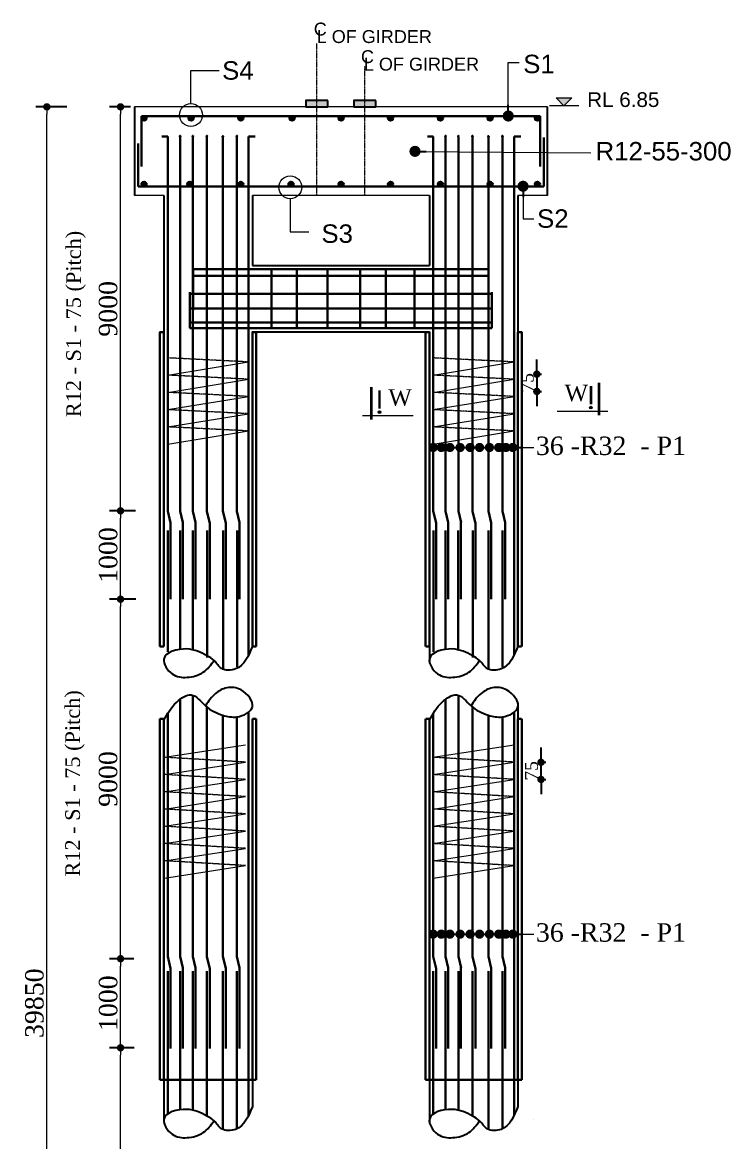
# Model space of a CAD drawing. Header units: millimetres. Extents: x -684453 to 35267, y -286696 to 273430.
# Drawn here: x -304755 to -295153, y 224330 to 239514 of the extents above; entities that cross this region are included whole.
import ezdxf

# ---------------------------------------------------------------- set-up
doc = ezdxf.new("R2010")
doc.units = ezdxf.units.MM
doc.header["$PDMODE"] = 2
for name, pattern in [('CENTER', [2, 1.25, -0.25, 0.25, -0.25]), ('DASHEDX2', [38.1, 25.4, -12.7]), ('HIDDEN', [9.525, 6.35, -3.175])]:
    doc.linetypes.add(name, pattern=pattern)
doc.layers.get('Defpoints').update_dxf_attribs({"lineweight": 13})
for name, color, linetype, lineweight in [('Binder', 136, 'Continuous', 15), ('Center Line', 34, 'Continuous', 15), ('dim', 4, 'Continuous', 25), ('Dimision', 4, 'Continuous', 9), ('Pile', 11, 'Continuous', 15), ('Pire Line', 11, 'Continuous', 25), ('Reinf.', 12, 'Continuous', 30), ('Rod', 12, 'Continuous', 30), ('Steel Casing', 70, 'Continuous', 30), ('Text', 7, 'Continuous', 15)]:
    doc.layers.add(name, color=color, linetype=linetype, lineweight=lineweight)
doc.styles.add('ROMANS', font='arial.ttf', dxfattribs={"height": 200})
doc.styles.get("Standard").update_dxf_attribs({"font": 'times.ttf'})
doc.dimstyles.new('ISO-25', dxfattribs={"dimtxt": 175, "dimasz": 100, "dimexe": 65, "dimexo": 115.625, "dimgap": 40, "dimtad": 1, "dimtoh": 1, "dimdec": 0, "dimtxsty": 'Standard', "dimblk": 'DOT', "dimcen": 300, "dimclrd": 256, "dimclre": 256, "dimclrt": 256, "dimadec": 0, "dimazin": 0, "dimtfac": 1, "dimtdec": 0, "dimtix": 1, "dimtmove": 0, "dimatfit": 3, "dimldrblk": 'DOT', "dimfxl": 75, "dimlwd": -1, "dimarcsym": 0})

# ---------------------------------------------------------------- blocks, each defined once
blk = doc.blocks.new('_Dot')
at = {"color": 0, "linetype": 'ByBlock', "lineweight": -2}
blk.add_line((-0.5, 0), (-1, 0), dxfattribs=at)
at = {"color": 0, "linetype": 'ByBlock', "const_width": 0.5}
blk.add_lwpolyline([(-0.25, 0, 1), (0.25, 0, 1)], format="xyb", close=True, dxfattribs=at)
blk = doc.blocks.new('*D238')
at = {"layer": 'Defpoints', "color": 0, "ltscale": 3, "transparency": 16777216}
for p in [(-298087, 234746), (-298087, 234512), (-297780, 234512)]:
    blk.add_point(p, dxfattribs=at)
at = {"layer": 'Pire Line', "linetype": 'Continuous', "ltscale": 3, "transparency": 16777216}
for p, q in [((-297780, 234846), (-297780, 234946)), ((-297780, 234746), (-297780, 234512)), ((-297780, 234412), (-297780, 234312))]:
    blk.add_line(p, q, dxfattribs=at)
at = {"layer": 'Pire Line', "linetype": 'Continuous', "lineweight": -2, "ltscale": 3, "transparency": 16777216}
for p, q in [((-297815, 234746), (-297715, 234746)), ((-297815, 234512), (-297715, 234512))]:
    blk.add_line(p, q, dxfattribs=at)
at = {"layer": 'Pire Line', "ltscale": 3, "transparency": 16777216, "xscale": 100, "yscale": 100, "zscale": 100}
for p, rotation in [((-297780, 234746), 270), ((-297780, 234512), 90)]:
    blk.add_blockref('_Dot', p, dxfattribs=dict(at, rotation=rotation))
at = {"layer": 'Pire Line', "ltscale": 3, "transparency": 16777216, "insert": (-297910, 234629), "char_height": 175, "attachment_point": 5, "rotation": 90}
blk.add_mtext('75', dxfattribs=at)
blk = doc.blocks.new('*D239')
at = {"layer": 'Defpoints', "color": 0, "ltscale": 3, "transparency": 16777216}
for p in [(-298132, 229485), (-297723, 229485), (-298146, 229252)]:
    blk.add_point(p, dxfattribs=at)
at = {"layer": 'Pire Line', "linetype": 'Continuous', "ltscale": 3, "transparency": 16777216}
for p, q in [((-297723, 229585), (-297723, 229685)), ((-297723, 229252), (-297723, 229485)), ((-297723, 229152), (-297723, 229052))]:
    blk.add_line(p, q, dxfattribs=at)
at = {"layer": 'Pire Line', "linetype": 'Continuous', "lineweight": -2, "ltscale": 3, "transparency": 16777216}
for p, q in [((-297758, 229485), (-297658, 229485)), ((-297758, 229252), (-297658, 229252))]:
    blk.add_line(p, q, dxfattribs=at)
at = {"layer": 'Pire Line', "ltscale": 3, "transparency": 16777216, "xscale": 100, "yscale": 100, "zscale": 100}
for p, rotation in [((-297723, 229485), 270), ((-297723, 229252), 90)]:
    blk.add_blockref('_Dot', p, dxfattribs=dict(at, rotation=rotation))
at = {"layer": 'Pire Line', "ltscale": 3, "transparency": 16777216, "insert": (-297852, 229368), "char_height": 175, "attachment_point": 5, "rotation": 90}
blk.add_mtext('75', dxfattribs=at)
blk = doc.blocks.new('*D241')
at = {"layer": 'Defpoints', "color": 0, "ltscale": 3, "transparency": 16777216}
for p in [(-303424, 226822), (-303130, 226822), (-303123, 225615)]:
    blk.add_point(p, dxfattribs=at)
at = {"layer": 'Dimision', "color": 1, "lineweight": -2, "ltscale": 3, "transparency": 16777216}
for p, q in [((-303246, 226822), (-303574, 226822)), ((-303238, 225615), (-303574, 225615))]:
    blk.add_line(p, q, dxfattribs=at)
at = {"layer": 'Dimision', "ltscale": 3, "transparency": 16777216}
blk.add_line((-303424, 225715), (-303424, 226722), dxfattribs=at)
at = {"layer": 'Dimision', "ltscale": 3, "transparency": 16777216, "xscale": 100, "yscale": 100, "zscale": 100}
for p, rotation in [((-303424, 226822), 90), ((-303424, 225615), 270)]:
    blk.add_blockref('_Dot', p, dxfattribs=dict(at, rotation=rotation))
at = {"layer": 'Dimision', "ltscale": 3, "transparency": 16777216, "insert": (-303591, 226219), "char_height": 250, "attachment_point": 5, "rotation": 90}
blk.add_mtext('1000', dxfattribs=at)
blk = doc.blocks.new('*D227')
at = {"layer": 'Defpoints', "color": 0, "ltscale": 3, "transparency": 16777216}
for p in [(-303424, 232893), (-303106, 232893), (-303101, 231695)]:
    blk.add_point(p, dxfattribs=at)
at = {"layer": 'Dimision', "color": 1, "lineweight": -2, "ltscale": 3, "transparency": 16777216}
for p, q in [((-303222, 232893), (-303574, 232893)), ((-303217, 231695), (-303574, 231695))]:
    blk.add_line(p, q, dxfattribs=at)
at = {"layer": 'Dimision', "ltscale": 3, "transparency": 16777216}
blk.add_line((-303424, 231795), (-303424, 232793), dxfattribs=at)
at = {"layer": 'Dimision', "ltscale": 3, "transparency": 16777216, "xscale": 100, "yscale": 100, "zscale": 100}
for p, rotation in [((-303424, 232893), 90), ((-303424, 231695), 270)]:
    blk.add_blockref('_Dot', p, dxfattribs=dict(at, rotation=rotation))
at = {"layer": 'Dimision', "ltscale": 3, "transparency": 16777216, "insert": (-303591, 232294), "char_height": 250, "attachment_point": 5, "rotation": 90}
blk.add_mtext('1000', dxfattribs=at)
blk = doc.blocks.new('*D229')
at = {"layer": 'Defpoints', "color": 0, "ltscale": 3, "transparency": 16777216}
for p in [(-303424, 225615), (-303123, 225615), (-303141, 220644)]:
    blk.add_point(p, dxfattribs=at)
at = {"layer": 'Dimision', "color": 1, "lineweight": -2, "ltscale": 3, "transparency": 16777216}
for p, q in [((-303238, 225615), (-303574, 225615)), ((-303257, 220644), (-303574, 220644))]:
    blk.add_line(p, q, dxfattribs=at)
at = {"layer": 'Dimision', "ltscale": 3, "transparency": 16777216}
blk.add_line((-303424, 220744), (-303424, 225515), dxfattribs=at)
at = {"layer": 'Dimision', "ltscale": 3, "transparency": 16777216, "xscale": 100, "yscale": 100, "zscale": 100}
for p, rotation in [((-303424, 225615), 90), ((-303424, 220644), 270)]:
    blk.add_blockref('_Dot', p, dxfattribs=dict(at, rotation=rotation))
at = {"layer": 'Dimision', "ltscale": 3, "transparency": 16777216, "insert": (-303592, 223129), "char_height": 250, "attachment_point": 5, "rotation": 90}
blk.add_mtext('9000', dxfattribs=at)
blk = doc.blocks.new('*D230')
at = {"layer": 'Defpoints', "color": 0, "ltscale": 3, "transparency": 16777216}
for p in [(-303424, 231695), (-303101, 231695), (-303130, 226822)]:
    blk.add_point(p, dxfattribs=at)
at = {"layer": 'Dimision', "color": 1, "lineweight": -2, "ltscale": 3, "transparency": 16777216}
for p, q in [((-303217, 231695), (-303574, 231695)), ((-303246, 226822), (-303574, 226822))]:
    blk.add_line(p, q, dxfattribs=at)
at = {"layer": 'Dimision', "ltscale": 3, "transparency": 16777216}
blk.add_line((-303424, 226922), (-303424, 231595), dxfattribs=at)
at = {"layer": 'Dimision', "ltscale": 3, "transparency": 16777216, "xscale": 100, "yscale": 100, "zscale": 100}
for p, rotation in [((-303424, 231695), 90), ((-303424, 226822), 270)]:
    blk.add_blockref('_Dot', p, dxfattribs=dict(at, rotation=rotation))
at = {"layer": 'Dimision', "ltscale": 3, "transparency": 16777216, "insert": (-303592, 229258), "char_height": 250, "attachment_point": 5, "rotation": 90}
blk.add_mtext('9000', dxfattribs=at)
blk = doc.blocks.new('*D231')
at = {"layer": 'Defpoints', "color": 0, "ltscale": 3, "transparency": 16777216}
for p in [(-303424, 238369), (-303172, 238369), (-303106, 232893)]:
    blk.add_point(p, dxfattribs=at)
at = {"layer": 'Dimision', "color": 1, "lineweight": -2, "ltscale": 3, "transparency": 16777216}
for p, q in [((-303288, 238369), (-303574, 238369)), ((-303222, 232893), (-303574, 232893))]:
    blk.add_line(p, q, dxfattribs=at)
at = {"layer": 'Dimision', "ltscale": 3, "transparency": 16777216}
blk.add_line((-303424, 232993), (-303424, 238269), dxfattribs=at)
at = {"layer": 'Dimision', "ltscale": 3, "transparency": 16777216, "xscale": 100, "yscale": 100, "zscale": 100}
for p, rotation in [((-303424, 238369), 90), ((-303424, 232893), 270)]:
    blk.add_blockref('_Dot', p, dxfattribs=dict(at, rotation=rotation))
at = {"layer": 'Dimision', "ltscale": 3, "transparency": 16777216, "insert": (-303592, 235631), "char_height": 250, "attachment_point": 5, "rotation": 90}
blk.add_mtext('9000', dxfattribs=at)
blk = doc.blocks.new('*D233')
at = {"layer": 'Defpoints', "color": 0, "ltscale": 3, "transparency": 16777216}
for p in [(-304423, 238369), (-304036, 238369), (-303869, 214068)]:
    blk.add_point(p, dxfattribs=at)
at = {"layer": 'Dimision', "color": 1, "lineweight": -2, "ltscale": 3, "transparency": 16777216}
for p, q in [((-304152, 238369), (-304573, 238369)), ((-303985, 214068), (-304573, 214068))]:
    blk.add_line(p, q, dxfattribs=at)
at = {"layer": 'Dimision', "ltscale": 3, "transparency": 16777216}
blk.add_line((-304423, 214168), (-304423, 238269), dxfattribs=at)
at = {"layer": 'Dimision', "ltscale": 3, "transparency": 16777216, "xscale": 100, "yscale": 100, "zscale": 100}
for p, rotation in [((-304423, 238369), 90), ((-304423, 214068), 270)]:
    blk.add_blockref('_Dot', p, dxfattribs=dict(at, rotation=rotation))
at = {"layer": 'Dimision', "ltscale": 3, "transparency": 16777216, "insert": (-304591, 226219), "char_height": 250, "attachment_point": 5, "rotation": 90}
blk.add_mtext('39850', dxfattribs=at)

msp = doc.modelspace()

# ---------------------------------------------------------------- hatches: boundary and pattern name
at = {"layer": 'Dimision', "ltscale": 5}
msp.add_hatch(color=256, dxfattribs=at).paths.add_polyline_path([(-297519.3, 238490.2), (-297307.1, 238490.2), (-297413.2, 238384.1)])
at = {"layer": 'Pire Line', "ltscale": 3}
h = msp.add_hatch(color=256, dxfattribs=at)
h.paths.add_polyline_path([(-300611.7, 238457.7), (-300761.7, 238457.7), (-300761.7, 238369.1), (-300611.7, 238369.1)])
h.paths.add_polyline_path([(-300761.7, 238457.7), (-300911.7, 238457.7), (-300911.7, 238369.1), (-300761.7, 238369.1)])
h = msp.add_hatch(color=256, dxfattribs=at)
h.paths.add_polyline_path([(-299961.7, 238457.7), (-300111.7, 238457.7), (-300111.7, 238369.1), (-299961.7, 238369.1)])
h.paths.add_polyline_path([(-300111.7, 238457.7), (-300261.7, 238457.7), (-300261.7, 238369.1), (-300111.7, 238369.1)])
h = msp.add_hatch(color=256, dxfattribs=at)
h.set_gradient(color1=(238, 17, 46), color2=(219, 15, 42), one_color=1, tint=0.46, name='INVCYLINDER')
h.paths.add_polyline_path([(-303140.2, 238214.8, 1), (-303070.3, 238214.8, 1)])
h = msp.add_hatch(color=256, dxfattribs=at)
h.set_gradient(color1=(238, 17, 46), color2=(219, 15, 42), one_color=1, tint=0.46, name='INVCYLINDER')
h.paths.add_polyline_path([(-302502.7, 238214.8, 1), (-302432.8, 238214.8, 1)])
h = msp.add_hatch(color=256, dxfattribs=at)
h.set_gradient(color1=(238, 17, 46), color2=(219, 15, 42), one_color=1, tint=0.46, name='INVCYLINDER')
h.paths.add_polyline_path([(-301828.4, 238214.8, 1), (-301758.5, 238214.8, 1)])
h = msp.add_hatch(color=256, dxfattribs=at)
h.set_gradient(color1=(238, 17, 46), color2=(219, 15, 42), one_color=1, tint=0.46, name='INVCYLINDER')
h.paths.add_polyline_path([(-301132.8, 238214.8, 1), (-301062.9, 238214.8, 1)])
h = msp.add_hatch(color=256, dxfattribs=at)
h.set_gradient(color1=(238, 17, 46), color2=(219, 15, 42), one_color=1, tint=0.46, name='INVCYLINDER')
h.paths.add_polyline_path([(-300468.8, 238214.8, 1), (-300398.9, 238214.8, 1)])
h = msp.add_hatch(color=256, dxfattribs=at)
h.set_gradient(color1=(238, 17, 46), color2=(219, 15, 42), one_color=1, tint=0.46, name='INVCYLINDER')
h.paths.add_polyline_path([(-299798.4, 238214.8, 1), (-299728.5, 238214.8, 1)])
h = msp.add_hatch(color=256, dxfattribs=at)
h.set_gradient(color1=(238, 17, 46), color2=(219, 15, 42), one_color=1, tint=0.46, name='INVCYLINDER')
h.paths.add_polyline_path([(-299121.6, 238214.8, 1), (-299051.7, 238214.8, 1)])
h = msp.add_hatch(color=256, dxfattribs=at)
h.set_gradient(color1=(238, 17, 46), color2=(219, 15, 42), one_color=1, tint=0.46, name='INVCYLINDER')
h.paths.add_polyline_path([(-298448.5, 238214.8, 1), (-298378.6, 238214.8, 1)])
h = msp.add_hatch(color=256, dxfattribs=at)
h.set_gradient(color1=(238, 17, 46), color2=(219, 15, 42), one_color=1, tint=0.46, name='INVCYLINDER')
h.paths.add_polyline_path([(-297806.5, 238214.8, 1), (-297736.7, 238214.8, 1)])
h = msp.add_hatch(color=256, dxfattribs=at)
h.set_gradient(color1=(238, 17, 46), color2=(219, 15, 42), one_color=1, tint=0.46, name='INVCYLINDER')
h.paths.add_polyline_path([(-303140.2, 237321.4, -1), (-303070.3, 237321.4, -1)])
h = msp.add_hatch(color=256, dxfattribs=at)
h.set_gradient(color1=(238, 17, 46), color2=(219, 15, 42), one_color=1, tint=0.46, name='INVCYLINDER')
h.paths.add_polyline_path([(-302521.1, 237321.4, -1), (-302451.2, 237321.4, -1)])
h = msp.add_hatch(color=256, dxfattribs=at)
h.set_gradient(color1=(238, 17, 46), color2=(219, 15, 42), one_color=1, tint=0.46, name='INVCYLINDER')
h.paths.add_polyline_path([(-301828.4, 237321.4, -1), (-301758.5, 237321.4, -1)])
h = msp.add_hatch(color=256, dxfattribs=at)
h.set_gradient(color1=(238, 17, 46), color2=(219, 15, 42), one_color=1, tint=0.46, name='INVCYLINDER')
h.paths.add_polyline_path([(-301148.3, 237321.4, -1), (-301078.4, 237321.4, -1)])
h = msp.add_hatch(color=256, dxfattribs=at)
h.set_gradient(color1=(238, 17, 46), color2=(219, 15, 42), one_color=1, tint=0.46, name='INVCYLINDER')
h.paths.add_polyline_path([(-300468.8, 237321.4, -1), (-300398.9, 237321.4, -1)])
h = msp.add_hatch(color=256, dxfattribs=at)
h.set_gradient(color1=(238, 17, 46), color2=(219, 15, 42), one_color=1, tint=0.46, name='INVCYLINDER')
h.paths.add_polyline_path([(-299798.4, 237321.4, -1), (-299728.5, 237321.4, -1)])
h = msp.add_hatch(color=256, dxfattribs=at)
h.set_gradient(color1=(238, 17, 46), color2=(219, 15, 42), one_color=1, tint=0.46, name='INVCYLINDER')
h.paths.add_polyline_path([(-299121.6, 237321.4, -1), (-299051.7, 237321.4, -1)])
h = msp.add_hatch(color=256, dxfattribs=at)
h.set_gradient(color1=(238, 17, 46), color2=(219, 15, 42), one_color=1, tint=0.46, name='INVCYLINDER')
h.paths.add_polyline_path([(-298448.5, 237321.4, -1), (-298378.6, 237321.4, -1)])
h = msp.add_hatch(color=256, dxfattribs=at)
h.set_gradient(color1=(238, 17, 46), color2=(219, 15, 42), one_color=1, tint=0.46, name='INVCYLINDER')
h.paths.add_polyline_path([(-297806.5, 237321.4, -1), (-297736.7, 237321.4, -1)])
at = {"layer": 'Reinf.', "ltscale": 5}
for points in [[(-302622.8, 237971.5, 1), (-302610.8, 237971.5, 1)], [(-302450.1, 237971.5, 1), (-302438.1, 237971.5, 1)], [(-302259, 237971.5, 1), (-302247, 237971.5, 1)], [(-302042.9, 237967.8, 1), (-302030.9, 237967.8, 1)], [(-301852.4, 237971.5, 1), (-301840.4, 237971.5, 1)], [(-299022.8, 237971.5, 1), (-299010.8, 237971.5, 1)], [(-298850.1, 237971.5, 1), (-298838.1, 237971.5, 1)], [(-298659, 237971.5, 1), (-298647, 237971.5, 1)], [(-298442.9, 237967.8, 1), (-298430.9, 237967.8, 1)], [(-298252.4, 237971.5, 1), (-298240.4, 237971.5, 1)]]:
    msp.add_hatch(color=256, dxfattribs=at).paths.add_polyline_path(points)
at = {"layer": 'Text'}
for points in [[(-297047, 234310.2, -1), (-297047, 234274.4, -1)], [(-299913.1, 234248.9, 1), (-299913.1, 234213, 1)]]:
    msp.add_hatch(color=256, dxfattribs=at).paths.add_polyline_path(points)

# ---------------------------------------------------------------- linework, layer by layer
at = {"layer": 'Binder', "linetype": 'DASHEDX2', "ltscale": 0.007}
for p, q in [((-301687.1, 234911), (-302785.1, 234966.5)), ((-298089.2, 234911), (-299187.1, 234966.5)), ((-301687.1, 234677.1), (-302785.1, 234732.7)), ((-298089.2, 234677.1), (-299187.1, 234732.7)), ((-301687.1, 234443.3), (-302785.1, 234498.9)), ((-298089.2, 234443.3), (-299187.1, 234498.9)), ((-301687.1, 234209.5), (-302785.1, 234265.1)), ((-298089.2, 234209.5), (-299187.1, 234265.1)), ((-301687.1, 233975.7), (-302785.1, 234031.3)), ((-298089.2, 233975.7), (-299187.1, 234031.3)), ((-301730.8, 229487.1), (-302826.7, 229552.3)), ((-298089.2, 229487.1), (-299185.1, 229552.3)), ((-301730.8, 229253.3), (-302826.7, 229318.5)), ((-298089.2, 229253.3), (-299185.1, 229318.5)), ((-301730.8, 229019.5), (-302826.7, 229084.6)), ((-298089.2, 229019.5), (-299185.1, 229084.6)), ((-301730.8, 228785.7), (-302826.7, 228850.8)), ((-298089.2, 228785.7), (-299185.1, 228850.8)), ((-301730.8, 228551.9), (-302826.7, 228617)), ((-298089.2, 228551.9), (-299185.1, 228617)), ((-301730.8, 228318.1), (-302826.7, 228383.2)), ((-298089.2, 228318.1), (-299185.1, 228383.2)), ((-301730.8, 228084.3), (-302826.7, 228149.4)), ((-298089.2, 228084.3), (-299185.1, 228149.4))]:
    msp.add_line(p, q, dxfattribs=at)
at = {"layer": 'Binder', "ltscale": 5}
for p, q in [((-302785.1, 234732.7), (-301687.1, 234911)), ((-299187.1, 234732.7), (-298089.2, 234911)), ((-302785.1, 234498.9), (-301687.1, 234677.1)), ((-299187.1, 234498.9), (-298089.2, 234677.1)), ((-302785.1, 234265.1), (-301687.1, 234443.3)), ((-299187.1, 234265.1), (-298089.2, 234443.3)), ((-302785.1, 234031.3), (-301687.1, 234209.5)), ((-299187.1, 234031.3), (-298089.2, 234209.5)), ((-302785.1, 233797.5), (-301687.1, 233975.7)), ((-299187.1, 233797.5), (-298089.2, 233975.7)), ((-302826.7, 229552.3), (-301730.8, 229720.9)), ((-299185.1, 229552.3), (-298089.2, 229720.9)), ((-302826.7, 229318.5), (-301730.8, 229487.1)), ((-299185.1, 229318.5), (-298089.2, 229487.1)), ((-302826.7, 229084.6), (-301730.8, 229253.3)), ((-299185.1, 229084.6), (-298089.2, 229253.3)), ((-302826.7, 228850.8), (-301730.8, 229019.5)), ((-299185.1, 228850.8), (-298089.2, 229019.5)), ((-302826.7, 228617), (-301730.8, 228785.7)), ((-299185.1, 228617), (-298089.2, 228785.7)), ((-302826.7, 228383.2), (-301730.8, 228551.9)), ((-299185.1, 228383.2), (-298089.2, 228551.9)), ((-302826.7, 228149.4), (-301730.8, 228318.1)), ((-299185.1, 228149.4), (-298089.2, 228318.1)), ((-302826.7, 227915.6), (-301730.8, 228084.3)), ((-299185.1, 227915.6), (-298089.2, 228084.3))]:
    msp.add_line(p, q, dxfattribs=at)
at = {"layer": 'Center Line', "linetype": 'CENTER'}
for p, q in [((-300761.7, 237169.1), (-300761.7, 239229.6)), ((-300111.7, 237169.1), (-300111.7, 238919.1))]:
    msp.add_line(p, q, dxfattribs=at)
at = {"layer": 'dim', "ltscale": 30}
for points in [[(-301636.7, 231059.3), (-301864.3, 230749.5), (-302054.2, 230756.9), (-302155.3, 230862.9), (-302252.7, 230928.8), (-302526.9, 231020.5), (-302836.7, 230883.2), (-302724.5, 230684.5), (-302521.7, 230636.7), (-302302.6, 230705.4), (-302155.3, 230862.9)], [(-298036.7, 231059.3), (-298264.3, 230749.5), (-298454.2, 230756.9), (-298555.3, 230862.9), (-298652.7, 230928.8), (-298926.9, 231020.5), (-299236.7, 230883.2), (-299124.5, 230684.5), (-298921.7, 230636.7), (-298702.6, 230705.4), (-298555.3, 230862.9)], [(-302836.7, 230056.9), (-302662.3, 230301.6), (-302464.7, 230398.3), (-302272.4, 230250.2), (-302036.9, 230123), (-301846.2, 230100.9), (-301636.7, 230233.8), (-301789, 230464.7), (-301984.9, 230493.2), (-302134.6, 230419.3), (-302272.4, 230250.2)], [(-299236.7, 230056.9), (-299062.3, 230301.6), (-298864.7, 230398.3), (-298672.4, 230250.2), (-298436.9, 230123), (-298246.2, 230100.9), (-298036.7, 230233.8), (-298189, 230464.7), (-298384.9, 230493.2), (-298534.6, 230419.3), (-298672.4, 230250.2)], [(-301636.7, 224819.2), (-301864.3, 224509.4), (-302054.2, 224516.8), (-302155.3, 224622.8), (-302252.7, 224688.7), (-302526.9, 224780.4), (-302836.7, 224643.1), (-302724.5, 224444.4), (-302521.7, 224396.6), (-302302.6, 224465.3), (-302155.3, 224622.8)], [(-298036.7, 224819.2), (-298264.3, 224509.4), (-298454.2, 224516.8), (-298555.3, 224622.8), (-298652.7, 224688.7), (-298926.9, 224780.4), (-299236.7, 224643.1), (-299124.5, 224444.4), (-298921.7, 224396.6), (-298702.6, 224465.3), (-298555.3, 224622.8)]]:
    msp.add_spline(points, degree=3, dxfattribs=at)
at = {"layer": 'Dimision', "ltscale": 5}
for p, q in [((-302469.8, 238413.6), (-302469.8, 238862.5)), ((-302469.8, 238862.5), (-302087.8, 238862.5)), ((-298166.8, 238972), (-298020.4, 238972)), ((-297210, 238384.1), (-297606.8, 238384.1)), ((-301122.9, 237124.7), (-301122.9, 236675.8)), ((-297966, 236849.7), (-297819.6, 236849.7)), ((-301122.9, 236675.8), (-300871.3, 236675.8)), ((-297822.7, 233752), (-297822.7, 233752)), ((-297822.7, 233752), (-297822.7, 233752)), ((-301841.7, 230441.4), (-301841.7, 230441.4)), ((-301841.7, 230441.4), (-301841.7, 230441.4)), ((-298241.7, 230441.4), (-298241.7, 230441.4)), ((-298241.7, 230441.4), (-298241.7, 230441.4)), ((-297822.7, 227155.2), (-297822.7, 227155.2)), ((-297822.7, 227155.2), (-297822.7, 227155.2)), ((-297822.7, 224640.5), (-297822.7, 224640.5)), ((-297822.7, 224640.5), (-297822.7, 224640.5))]:
    msp.add_line(p, q, dxfattribs=at)
msp.add_lwpolyline([(-297519.3, 238490.2), (-297307.1, 238490.2), (-297413.2, 238384.1)], close=True, dxfattribs=at)
for centre in [(-302469.8, 238258.8), (-301122.9, 237279.5)]:
    msp.add_circle(centre, 154.8, dxfattribs=at)
at = {"layer": 'Pile', "ltscale": 3}
for p, q in [((-297636.7, 238369.1), (-303236.7, 238369.1)), ((-302836.7, 237169.1), (-303236.7, 237169.1)), ((-299236.7, 237169.1), (-301636.7, 237169.1)), ((-297636.7, 237169.1), (-298036.7, 237169.1))]:
    msp.add_line(p, q, dxfattribs=at)
at = {"layer": 'Pire Line', "ltscale": 3}
for p, q in [((-303236.7, 238369.1), (-303236.7, 237169.1)), ((-297636.7, 237169.1), (-297636.7, 238369.1)), ((-302836.7, 237169.1), (-302836.7, 231052.2)), ((-301636.7, 237169.1), (-301636.7, 236219.1)), ((-299236.7, 237169.1), (-299236.7, 236219.1)), ((-298036.7, 237169.1), (-298036.7, 231059.3)), ((-298036.7, 237169.1), (-298036.7, 231059.3)), ((-301636.7, 236219.1), (-299236.7, 236219.1)), ((-301636.7, 235319.1), (-301636.7, 231059.3)), ((-301636.7, 235319.1), (-299236.7, 235319.1)), ((-299236.7, 235319.1), (-299236.7, 230847.4)), ((-299236.7, 235319.1), (-299236.7, 230847.4)), ((-298036.7, 230286.1), (-298036.7, 224819.2)), ((-298036.7, 230286.1), (-298036.7, 224819.2)), ((-302836.7, 230056.9), (-302836.7, 224607.3)), ((-301636.7, 230074.6), (-301636.7, 224819.2)), ((-299236.7, 230056.9), (-299236.7, 224607.3)), ((-299236.7, 230056.9), (-299236.7, 224607.3))]:
    msp.add_line(p, q, dxfattribs=at)
at = {"layer": 'Pire Line', "ltscale": 5}
for points in [[(-300611.7, 238457.7), (-300911.7, 238457.7), (-300911.7, 238369.1), (-300611.7, 238369.1)], [(-299961.7, 238457.7), (-300261.7, 238457.7), (-300261.7, 238369.1), (-299961.7, 238369.1)]]:
    msp.add_lwpolyline(points, close=True, dxfattribs=at)
at = {"layer": 'Pire Line', "color": 1, "ltscale": 3}
for centre in [(-303105.2, 238214.8), (-302467.7, 238214.8), (-301793.4, 238214.8), (-301097.8, 238214.8), (-300433.8, 238214.8), (-299763.5, 238214.8), (-299086.6, 238214.8), (-298413.6, 238214.8), (-297771.6, 238214.8), (-303105.2, 237321.4), (-302486.2, 237321.4), (-301793.4, 237321.4), (-301113.3, 237321.4), (-300433.8, 237321.4), (-299763.5, 237321.4), (-299086.6, 237321.4), (-298413.6, 237321.4), (-297771.6, 237321.4)]:
    msp.add_circle(centre, 34.9, dxfattribs=at)
at = {"layer": 'Reinf.', "ltscale": 5}
for p, q in [((-302785.1, 237965.7), (-302864.1, 237965.7)), ((-302616.8, 232887.1), (-302616.8, 237971.5)), ((-302443.8, 232887.1), (-302443.8, 237969.6)), ((-302253, 232887.1), (-302253, 237971.5)), ((-302036.9, 232887.1), (-302036.9, 237971.5)), ((-301689.2, 237965.7), (-301597, 237965.7)), ((-299185.1, 237965.7), (-299264.1, 237965.7)), ((-299016.8, 232887.1), (-299016.8, 237971.5)), ((-298843.8, 232887.1), (-298843.8, 237969.6)), ((-298653, 232887.1), (-298653, 237971.5)), ((-298436.9, 232887.1), (-298436.9, 237971.5)), ((-298089.2, 237965.7), (-297997, 237965.7)), ((-302785.1, 232887.1), (-302746.3, 232728.5)), ((-302616.8, 232887.1), (-302580.5, 232735.1)), ((-302443.8, 232887.1), (-302407.5, 232735.1)), ((-302253, 232887.1), (-302212.2, 232723.3)), ((-302036.9, 232887.1), (-301998.7, 232730.3)), ((-301846.2, 232887.1), (-301809.3, 232733.5)), ((-299185.1, 232887.1), (-299146.3, 232728.5)), ((-299016.8, 232887.1), (-298980.5, 232735.1)), ((-298843.8, 232887.1), (-298807.5, 232735.1)), ((-298653, 232887.1), (-298612.2, 232723.3)), ((-298436.9, 232887.1), (-298398.7, 232730.3)), ((-298246.2, 232887.1), (-298209.3, 232733.5)), ((-302746.3, 231694.8), (-302746.3, 232728.5)), ((-302580.5, 231694.8), (-302580.5, 232735.1)), ((-302409.5, 231694.8), (-302409.5, 232740.2)), ((-302212.2, 231694.8), (-302212.2, 232723.3)), ((-301998.7, 231694.8), (-301998.7, 232730.3)), ((-301809.3, 231694.8), (-301809.3, 232733.5)), ((-299146.3, 231694.8), (-299146.3, 232728.5)), ((-298980.5, 231694.8), (-298980.5, 232735.1)), ((-298809.5, 231694.8), (-298809.5, 232740.2)), ((-298612.2, 231694.8), (-298612.2, 232723.3)), ((-298398.7, 231694.8), (-298398.7, 232730.3)), ((-298209.3, 231694.8), (-298209.3, 232733.5)), ((-302781.8, 230979.9), (-302781.8, 232625.4)), ((-302616.1, 231019.7), (-302616.1, 232625.4)), ((-302445.1, 231000.3), (-302445.1, 232625.4)), ((-302247.7, 230905.6), (-302247.7, 232625.4)), ((-302034.3, 230735.9), (-302034.3, 232625.4)), ((-301844.9, 230779.1), (-301844.9, 232625.4)), ((-299181.8, 230979.9), (-299181.8, 232625.4)), ((-299016.1, 231019.7), (-299016.1, 232625.4)), ((-298845.1, 231000.3), (-298845.1, 232625.4)), ((-298647.7, 230905.6), (-298647.7, 232625.4)), ((-298434.3, 230735.9), (-298434.3, 232625.4)), ((-298244.9, 230779.1), (-298244.9, 232625.4)), ((-302443.8, 226850), (-302443.8, 230393.4)), ((-298843.8, 226850), (-298843.8, 230393.4)), ((-302616.8, 226850), (-302616.8, 230340.5)), ((-302253, 226850), (-302253, 230233.5)), ((-299016.8, 226850), (-299016.8, 230340.5)), ((-298653, 226850), (-298653, 230233.5)), ((-302036.9, 226850), (-302036.9, 230123)), ((-298436.9, 226850), (-298436.9, 230123)), ((-302785.1, 226850), (-302746.3, 226691.4)), ((-302616.8, 226850), (-302580.5, 226698)), ((-302443.8, 226850), (-302407.5, 226698)), ((-302253, 226850), (-302212.2, 226686.2)), ((-302036.9, 226850), (-301998.7, 226693.2)), ((-301846.2, 226850), (-301809.3, 226696.5)), ((-299185.1, 226850), (-299146.3, 226691.4)), ((-299016.8, 226850), (-298980.5, 226698)), ((-298843.8, 226850), (-298807.5, 226698)), ((-298653, 226850), (-298612.2, 226686.2)), ((-298436.9, 226850), (-298398.7, 226693.2)), ((-298246.2, 226850), (-298209.3, 226696.5)), ((-302746.3, 225607), (-302746.3, 226691.4)), ((-302616.8, 224775.9), (-302616.8, 226652.8)), ((-302580.5, 225607), (-302580.5, 226698)), ((-302443.8, 224769.5), (-302443.8, 226652.8)), ((-302409.5, 225607), (-302409.5, 226703.2)), ((-302253, 224688.8), (-302253, 226652.8)), ((-302212.2, 225607), (-302212.2, 226686.2)), ((-302036.9, 224507.6), (-302036.9, 226652.8)), ((-301998.7, 225607), (-301998.7, 226693.2)), ((-301809.3, 225607), (-301809.3, 226696.5)), ((-299146.3, 225607), (-299146.3, 226691.4)), ((-299016.8, 224775.9), (-299016.8, 226652.8)), ((-298980.5, 225607), (-298980.5, 226698)), ((-298843.8, 224769.5), (-298843.8, 226652.8)), ((-298809.5, 225607), (-298809.5, 226703.2)), ((-298653, 224688.8), (-298653, 226652.8)), ((-298612.2, 225607), (-298612.2, 226686.2)), ((-298436.9, 224507.6), (-298436.9, 226652.8)), ((-298398.7, 225607), (-298398.7, 226693.2)), ((-298209.3, 225607), (-298209.3, 226696.5))]:
    msp.add_line(p, q, dxfattribs=at)
for points in [[(-302785.1, 232887.1), (-302785.1, 237965.7)], [(-301846.2, 232887.1), (-301846.2, 237971.5)], [(-301689.2, 230936.8), (-301689.2, 237965.7)], [(-299185.1, 232887.1), (-299185.1, 237965.7)], [(-298246.2, 232887.1), (-298246.2, 237971.5)], [(-298089.2, 230936.8), (-298089.2, 237965.7)], [(-302785.1, 226850), (-302785.1, 230146.1)], [(-301846.2, 226850), (-301846.2, 230100.9)], [(-301689.2, 224696.6), (-301689.2, 230162.9)], [(-299185.1, 226850), (-299185.1, 230146.1)], [(-298246.2, 226850), (-298246.2, 230100.9)], [(-298089.2, 224696.6), (-298089.2, 230162.9)], [(-302785.1, 224717), (-302785.1, 226652.8)], [(-301846.2, 224517.1), (-301846.2, 226652.8)], [(-299185.1, 224717), (-299185.1, 226652.8)], [(-298246.2, 224517.1), (-298246.2, 226652.8)]]:
    msp.add_lwpolyline(points, dxfattribs=at)
for centre in [(-302616.8, 237971.5), (-302444.1, 237971.5), (-302253, 237971.5), (-302036.9, 237967.8), (-301846.4, 237971.5), (-299016.8, 237971.5), (-298844.1, 237971.5), (-298653, 237971.5), (-298436.9, 237967.8), (-298246.4, 237971.5)]:
    msp.add_circle(centre, 6, dxfattribs=at)
at = {"layer": 'Rod', "ltscale": 0.1}
for p, q in [((-297733.2, 238245.3), (-303140.2, 238245.3)), ((-303140.2, 237562), (-303140.2, 238245.3)), ((-297733.2, 237562), (-297733.2, 238245.3)), ((-297686.7, 237290), (-297686.7, 237952.3)), ((-303186.7, 237290), (-303186.7, 237870.8)), ((-297686.7, 237290), (-303186.7, 237290)), ((-298435.1, 236168.8), (-302438.3, 236168.8)), ((-302438.3, 235614.8), (-302438.3, 236168.8)), ((-301377, 236168.8), (-301377, 235369.6)), ((-301034.6, 236168.8), (-301034.6, 235369.6)), ((-300619.5, 236168.8), (-300619.5, 235369.6)), ((-300176.4, 236168.8), (-300176.4, 235369.6)), ((-299825.5, 236168.8), (-299825.5, 235369.6)), ((-299440.2, 236168.8), (-299440.2, 235369.6)), ((-298435.1, 235614.8), (-298435.1, 236168.8)), ((-298435.1, 236080.8), (-302438.3, 236080.8)), ((-302484.8, 235369.6), (-302484.8, 235856.6)), ((-298388.6, 235835.6), (-302484.8, 235835.6)), ((-298388.6, 235369.6), (-298388.6, 235856.6)), ((-298388.6, 235635), (-302484.8, 235635)), ((-298388.6, 235447.5), (-302484.8, 235447.5)), ((-298388.6, 235369.6), (-302484.8, 235369.6))]:
    msp.add_line(p, q, dxfattribs=at)
at = {"layer": 'Steel Casing', "linetype": 'HIDDEN', "ltscale": 0.3}
for p, q in [((-302890, 231052.2), (-302836.7, 231052.2)), ((-301636.7, 231052.2), (-301583.4, 231052.2)), ((-299290, 231052.2), (-299236.7, 231052.2)), ((-298036.7, 231052.2), (-297983.4, 231052.2)), ((-302890, 230074.6), (-302836.7, 230074.6)), ((-301636.7, 230074.6), (-301583.4, 230074.6)), ((-299290, 230074.6), (-299236.7, 230074.6)), ((-298036.7, 230074.6), (-297983.4, 230074.6))]:
    msp.add_line(p, q, dxfattribs=at)
at = {"layer": 'Steel Casing', "linetype": 'Continuous', "ltscale": 0.3}
for p, q in [((-302890.1, 225181.7), (-301583.4, 225181.7)), ((-299290.1, 225181.7), (-297983.4, 225181.7))]:
    msp.add_line(p, q, dxfattribs=at)
for points in [[(-302836.7, 231052.2), (-302836.7, 235315.2), (-302890, 235315.2), (-302890, 231052.2)], [(-301583.4, 231052.2), (-301583.4, 235315.2), (-301636.7, 235315.2), (-301636.7, 231052.2)], [(-299236.7, 231052.2), (-299236.7, 235315.2), (-299290, 235315.2), (-299290, 231052.2)], [(-297983.4, 231052.2), (-297983.4, 235315.2), (-298036.7, 235315.2), (-298036.7, 231052.2)], [(-302890, 230074.6), (-302890.1, 225181.7)], [(-302836.7, 225181.7), (-302836.7, 230074.6)], [(-301636.7, 230074.6), (-301636.7, 225181.7)], [(-301583.4, 225181.7), (-301583.4, 230074.6)], [(-299290, 230074.6), (-299290.1, 225181.7)], [(-299236.7, 225181.7), (-299236.7, 230074.6)], [(-298036.7, 230074.6), (-298036.7, 225181.7)], [(-297983.4, 225181.7), (-297983.4, 230074.6)]]:
    msp.add_lwpolyline(points, dxfattribs=at)
at = {"layer": 'Text'}
for p, q in [((-299457.8, 234182.8), (-300141.9, 234182.8)), ((-297502.3, 234244.2), (-296818.2, 234244.2))]:
    msp.add_line(p, q, dxfattribs=at)
at = {"layer": 'Text', "const_width": 35.9}
for points in [[(-297047, 234337.8), (-297047, 234587.3)], [(-296936.8, 234189.3), (-296936.8, 234631.7)], [(-300023.3, 234127.9), (-300023.3, 234570.3)], [(-299913.1, 234276.4), (-299913.1, 234525.9)]]:
    msp.add_lwpolyline(points, dxfattribs=at)
at = {"layer": 'Text'}
for centre in [(-297047, 234292.3), (-299913.1, 234230.9)]:
    msp.add_circle(centre, 17.9, dxfattribs=at)

# ---------------------------------------------------------------- texts
at = {"layer": 'Dimision', "ltscale": 3, "char_height": 200, "attachment_point": 5, "rotation": 90}
for insert in [(-304028.8, 235425.9), (-304042, 229198.6)]:
    msp.add_mtext('R12 - S1 - 75 (Pitch)', dxfattribs=dict(at, insert=insert))
at = {"layer": 'Text', "style": 'ROMANS'}
msp.add_text('RL 6.85', height=200, dxfattribs=at).set_placement((-297096.7, 238367.4))
at = {"layer": 'Text'}
for s, height, p in [('W', 224.2, (-297404, 234379)), ('W', 224.2, (-299794.1, 234317.6)), ('36 -R32  - P1', 250, (-297792.8, 233650.1)), ('36 -R32  - P1', 250, (-297792.8, 227053.2))]:
    msp.add_text(s, height=height, dxfattribs=at).set_placement(p)
at = {"layer": 'Text', "width": 8235.459, "attachment_point": 1, "style": 'ROMANS'}
for s, insert, char_height in [('C', (-300804.1, 239511.5), 175), ('L OF GIRDER', (-300764.7, 239409.5), 175), ('C', (-300164.5, 239137.6), 175), ('L OF GIRDER', (-300125.1, 239035.6), 175), ('S1', (-297964.3, 239075.8), 250), ('S4', (-302047.1, 238987.7), 250), ('R12-55-300', (-296983.2, 237892.9), 250), ('S2', (-297776.8, 236980.1), 250), ('S3', (-300700.2, 236775.9), 250)]:
    msp.add_mtext(s, dxfattribs=dict(at, insert=insert, char_height=char_height))

# ---------------------------------------------------------------- dimensions: what is measured, and where the dimension line sits
at = {"layer": 'Dimision', "ltscale": 3}
for base, p1, p2, text, picture, middle in [((-304423.4, 238369.1), (-303869.2, 214068.2), (-304036, 238369.1), '39850', '*D233', (-304591, 226218.7)), ((-303424, 238369.1), (-303106.5, 232893), (-303172.5, 238369.1), '9000', '*D231', (-303591.5, 235631.1)), ((-303424, 232893), (-303101, 231694.8), (-303106.5, 232893), '1000', '*D227', (-303591.2, 232293.9)), ((-303424, 231694.8), (-303130.2, 226822.1), (-303101, 231694.8), '9000', '*D230', (-303591.5, 229258.4)), ((-303424, 226822.1), (-303122.5, 225615.2), (-303130.2, 226822.1), '1000', '*D241', (-303591.2, 226218.7)), ((-303424, 225615.2), (-303141.5, 220643.5), (-303122.5, 225615.2), '9000', '*D229', (-303591.5, 223129.4))]:
    dim = msp.add_linear_dim(base=base, p1=p1, p2=p2, angle=90, text=text, dimstyle='ISO-25', override={"dimtxt": 250, "dimexe": 150, "dimclre": 1}, dxfattribs=at)
    dim.commit()
    dim.dimension.update_dxf_attribs({"geometry": picture, "text_midpoint": middle})
at = {"layer": 'Pire Line', "ltscale": 3}
for base, p1, p2, picture, middle in [((-297780.5, 234512.3), (-298087.1, 234746.1), (-298087.1, 234512.3), '*D238', (-297909.7, 234629.2)), ((-297723, 229484.9), (-298146.1, 229252), (-298131.5, 229484.9), '*D239', (-297852.3, 229368.5))]:
    dim = msp.add_linear_dim(base=base, p1=p1, p2=p2, angle=90, text='75', dimstyle='ISO-25', override={"dimfxl": 35, "dimfxlon": 1, "dimarcsym": 2}, dxfattribs=at)
    dim.commit()
    dim.dimension.update_dxf_attribs({"geometry": picture, "text_midpoint": middle})

# ---------------------------------------------------------------- leaders
at = {"layer": 'Dimision', "ltscale": 5}
for points, override in [([(-298167.6, 238245.3), (-298166.8, 238972)], {"dimasz": 150, "dimtad": 0}), ([(-299431.9, 237766.2), (-297047.7, 237743.9)], {"dimasz": 150, "dimtad": 0}), ([(-297966.7, 237293), (-297966, 236849.7)], {"dimasz": 150, "dimtad": 0}), ([(-299185.1, 233752), (-298323.1, 233752)], {"dimasz": 125, "dimtad": 0}), ([(-299075.5, 233752), (-298213.5, 233752)], {"dimasz": 125, "dimtad": 0}), ([(-298957.8, 233752), (-298095.8, 233752)], {"dimasz": 125, "dimtad": 0}), ([(-298820.5, 233752), (-297958.5, 233752)], {"dimasz": 125, "dimtad": 0}), ([(-298684.7, 233752), (-297822.7, 233752)], {"dimasz": 125, "dimtad": 0}), ([(-298555.5, 233752), (-297822.7, 233752)], {"dimasz": 125, "dimtad": 0}), ([(-298423, 233752), (-297822.7, 233752)], {"dimasz": 125, "dimtad": 0}), ([(-298297, 233752), (-297822.7, 233752)], {"dimasz": 125, "dimtad": 0}), ([(-298290.9, 233752), (-297822.7, 233752)], {"dimasz": 125, "dimtad": 0}), ([(-298290.9, 233752), (-297822.7, 233752)], {"dimasz": 125, "dimtad": 0}), ([(-298198.9, 233752), (-297822.7, 233752)], {"dimasz": 125, "dimtad": 0}), ([(-298198.9, 233752), (-297822.7, 233752)], {"dimasz": 125, "dimtad": 0}), ([(-298106.9, 233752), (-297822.7, 233752)], {"dimasz": 125, "dimtad": 0}), ([(-299185.1, 227155.2), (-298323.1, 227155.2)], {"dimasz": 125, "dimtad": 0}), ([(-299075.5, 227155.2), (-298213.5, 227155.2)], {"dimasz": 125, "dimtad": 0}), ([(-298957.8, 227155.2), (-298095.8, 227155.2)], {"dimasz": 125, "dimtad": 0}), ([(-298820.5, 227155.2), (-297958.5, 227155.2)], {"dimasz": 125, "dimtad": 0}), ([(-298684.7, 227155.2), (-297822.7, 227155.2)], {"dimasz": 125, "dimtad": 0}), ([(-298555.5, 227155.2), (-297822.7, 227155.2)], {"dimasz": 125, "dimtad": 0}), ([(-298423, 227155.2), (-297822.7, 227155.2)], {"dimasz": 125, "dimtad": 0}), ([(-298297, 227155.2), (-297822.7, 227155.2)], {"dimasz": 125, "dimtad": 0}), ([(-298290.9, 227155.2), (-297822.7, 227155.2)], {"dimasz": 125, "dimtad": 0}), ([(-298290.9, 227155.2), (-297822.7, 227155.2)], {"dimasz": 125, "dimtad": 0}), ([(-298198.9, 227155.2), (-297822.7, 227155.2)], {"dimasz": 125, "dimtad": 0}), ([(-298198.9, 227155.2), (-297822.7, 227155.2)], {"dimasz": 125, "dimtad": 0}), ([(-298106.9, 227155.2), (-297822.7, 227155.2)], {"dimasz": 125, "dimtad": 0})]:
    msp.add_leader(points, dimstyle='ISO-25', override=override, dxfattribs=at)

doc.saveas('drawing.dxf')
